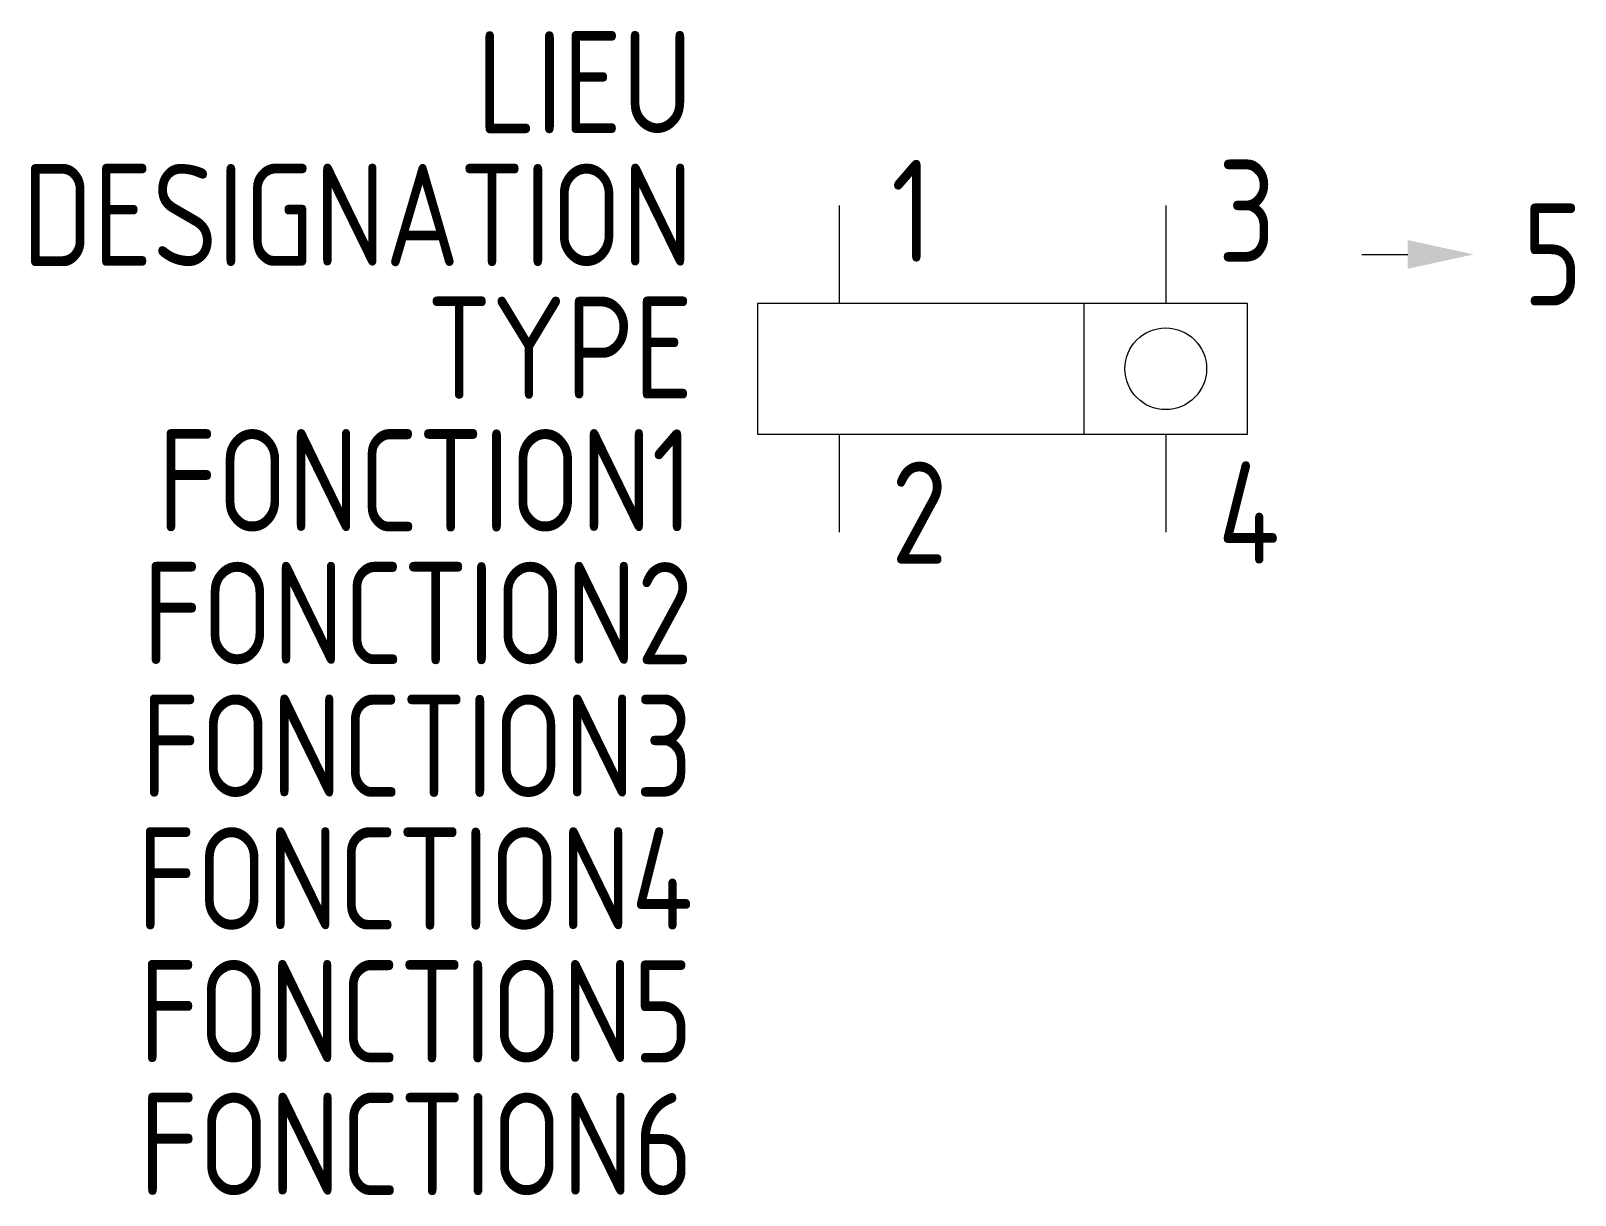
# Model space of a CAD drawing. Extents: x -1604.4 to -1566.6, y -903.8 to -875.3.
import ezdxf
from ezdxf.enums import TextEntityAlignment as Align

# ---------------------------------------------------------------- set-up
doc = ezdxf.new("R2010")
doc.units = 0
doc.header["$LTSCALE"] = 0.3
for name, color, linetype in [('SYMB_FIL', 3, 'CONTINUOUS'), ('SYMB_FIL_FIN', 1, 'CONTINUOUS'), ('SYMB_TXT_CONTACT', 2, 'CONTINUOUS'), ('SYMB_TXT_NOM', 3, 'CONTINUOUS')]:
    doc.layers.add(name, color=color, linetype=linetype)
doc.styles.add('NET2_5', font='isocp.shx', dxfattribs={"width": 0.9, "height": 2.5})

msp = doc.modelspace()

# ---------------------------------------------------------------- linework, layer by layer
at = {"layer": 'SYMB_FIL'}
for p, q in [((-1584.634, -879.593), (-1584.634, -881.993)), ((-1576.634, -879.593), (-1576.634, -881.993)), ((-1578.634, -885.193), (-1578.634, -881.993)), ((-1584.634, -885.193), (-1584.634, -887.593)), ((-1576.634, -885.193), (-1576.634, -887.593))]:
    msp.add_line(p, q, dxfattribs=at)
msp.add_lwpolyline([(-1586.634, -885.193), (-1574.634, -885.193), (-1574.634, -881.993), (-1586.634, -881.993)], close=True, dxfattribs=at)
at = {"layer": 'SYMB_FIL_FIN'}
msp.add_line((-1571.834, -880.793), (-1570.709, -880.793), dxfattribs=at)
msp.add_circle((-1576.634, -883.593), 1, dxfattribs=at)
msp.add_solid([(-1570.709, -881.145), (-1570.709, -880.442), (-1569.092, -880.793)], dxfattribs=at)

# ---------------------------------------------------------------- texts
at = {"layer": 'SYMB_TXT_CONTACT', "style": 'NET2_5', "width": 0.9, "flags": 8}
for tag, p, s in [('1', (-1583.359, -880.977), 'A1'), ('3', (-1575.359, -880.977), 'Y1'), ('2', (-1583.359, -888.367), 'A2'), ('4', (-1575.359, -888.367), 'Y2')]:
    msp.add_attdef(tag, p, s, height=2.5, dxfattribs=at)
msp.add_attdef('5', text='n', height=2.5, dxfattribs=at).set_placement((-1567.892, -880.793), align=Align.MIDDLE_LEFT)
at = {"layer": 'SYMB_TXT_NOM', "style": 'NET2_5', "width": 0.9, "flags": 8}
for tag, text, p in [('LIEU', '', (-1588.209, -877.828)), ('DESIGNATION', 'K?', (-1588.209, -881.078)), ('TYPE', '', (-1588.209, -884.328)), ('FONCTION1', '', (-1588.209, -887.578)), ('FONCTION2', '', (-1588.209, -890.828)), ('FONCTION3', '', (-1588.209, -894.078)), ('FONCTION4', '', (-1588.209, -897.328)), ('FONCTION5', '', (-1588.209, -900.578)), ('FONCTION6', '', (-1588.209, -903.828))]:
    msp.add_attdef(tag, text=text, height=2.5, dxfattribs=at).set_placement(p, align=Align.RIGHT)

doc.saveas('drawing.dxf')
